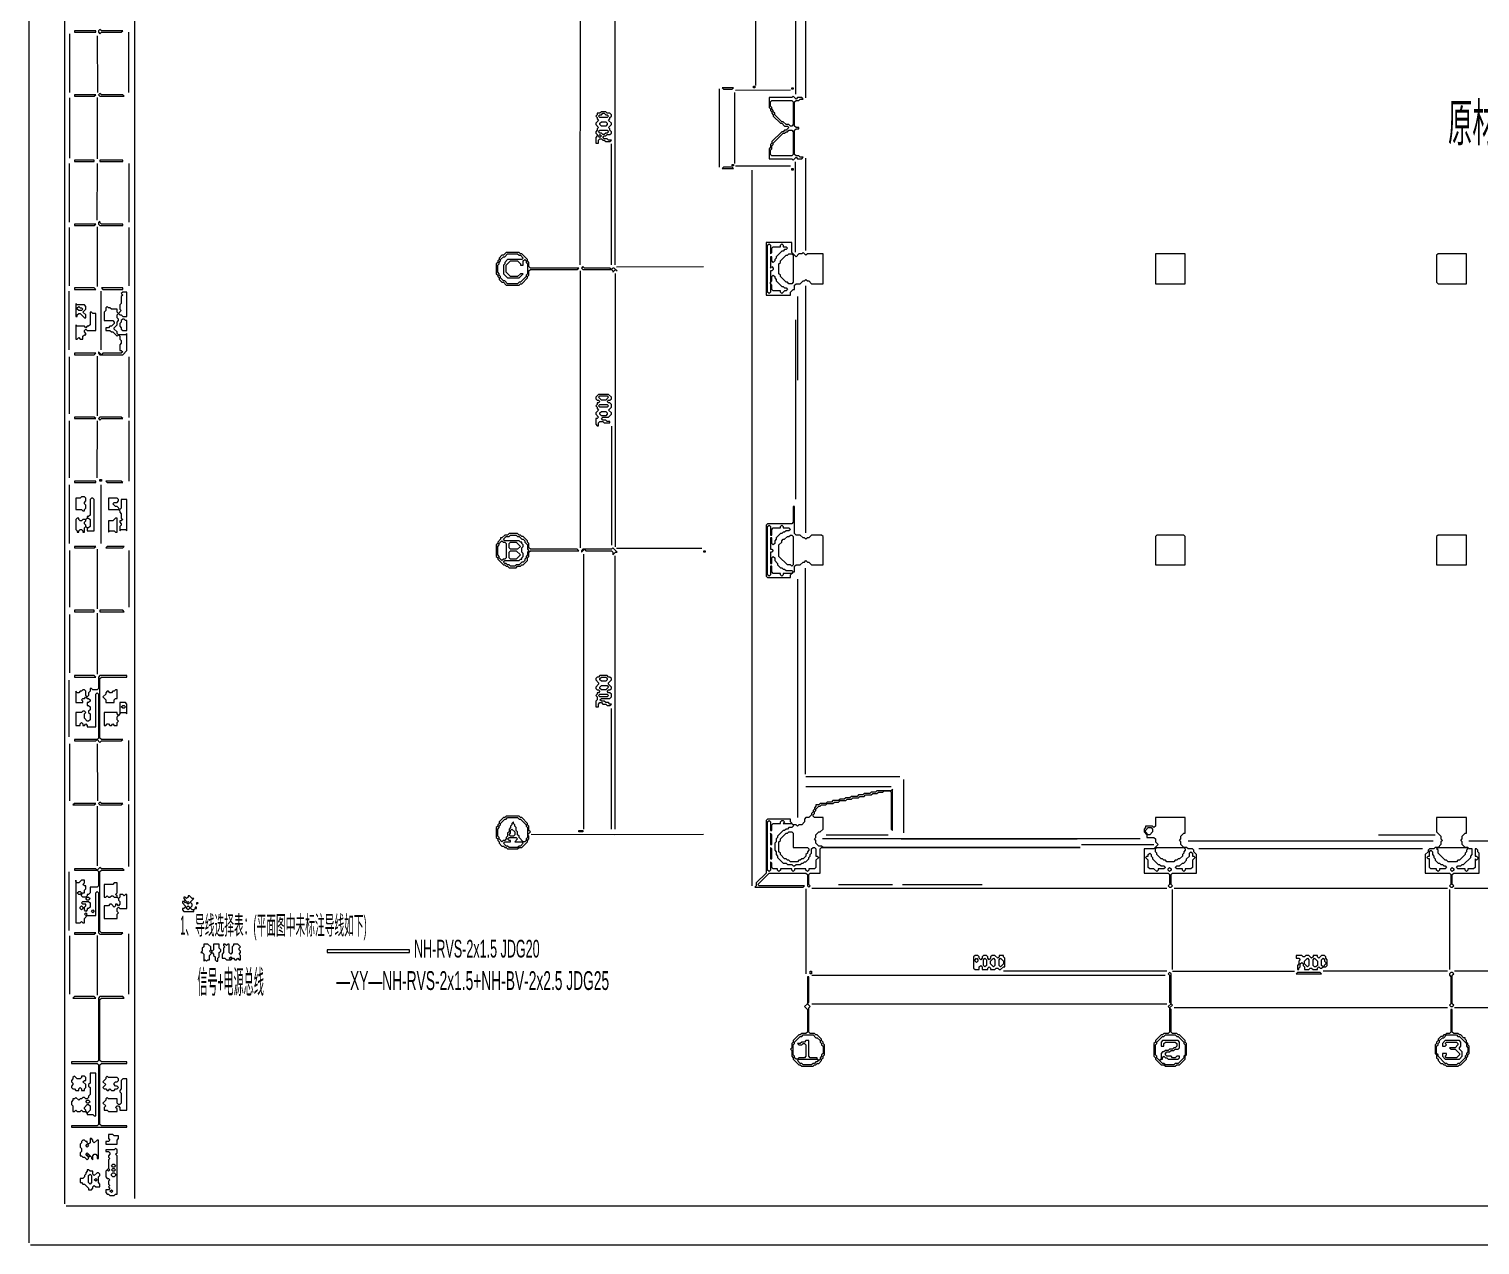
# Model space of a CAD drawing. Extents: x 67 to 3049, y 50 to 1736.
# Drawn here: x 67 to 1088, y 50 to 906 of the extents above; entities that cross this region are included whole.
import ezdxf

# ---------------------------------------------------------------- set-up
doc = ezdxf.new("R2010")
doc.units = 0
for name, color, linetype, lineweight in [('OCR_TEXT', 6, 'Continuous', 0), ('TEXT_FALLBACK_OUTLINE', 2, 'Continuous', 0), ('TRACE_CURVE', 6, 'Continuous', 0), ('TRACE_STRAIGHT', 5, 'Continuous', 0), ('TRACE_TEXT_SYMBOL', 6, 'Continuous', 0)]:
    doc.layers.add(name, color=color, linetype=linetype, lineweight=lineweight)
doc.styles.add('wqy-unicode', font='wqy-unicode.lff')

msp = doc.modelspace()

# ---------------------------------------------------------------- linework, layer by layer
at = {"layer": 'TEXT_FALLBACK_OUTLINE', "color": 2}
for points in [[(470, 848), (469, 847), (467, 847), (467, 846), (466, 845), (467, 844), (467, 843), (468, 842), (466, 840), (466, 839), (468, 837), (467, 836), (467, 835), (466, 834), (466, 833), (467, 832), (467, 831), (466, 830), (466, 826), (468, 826), (468, 828), (469, 829), (470, 829), (471, 828), (472, 828), (473, 827), (476, 827), (477, 828), (475, 828), (474, 829), (472, 829), (471, 830), (472, 831), (473, 831), (474, 832), (476, 832), (477, 833), (477, 834), (476, 835), (476, 836), (475, 837), (477, 839), (477, 840), (475, 842), (476, 843), (476, 844), (477, 845), (477, 846), (476, 847), (474, 847), (473, 848)], [(470, 846), (471, 847), (472, 847), (473, 846), (474, 846), (475, 845), (474, 844), (469, 844), (468, 845), (469, 846)], [(469, 840), (470, 841), (473, 841), (474, 840), (474, 839), (473, 838), (470, 838), (469, 839)], [(468, 834), (469, 835), (474, 835), (475, 834), (474, 833), (473, 833), (472, 832), (471, 832), (470, 833), (469, 833)], [(468, 831), (469, 832), (470, 831), (469, 830)], [(468, 649), (466, 647), (466, 646), (467, 645), (468, 645), (469, 644), (468, 643), (467, 643), (467, 642), (466, 641), (467, 640), (467, 639), (468, 638), (466, 636), (466, 635), (468, 633), (467, 632), (466, 632), (466, 628), (467, 627), (468, 627), (468, 629), (469, 630), (471, 630), (472, 629), (476, 629), (476, 630), (474, 630), (473, 631), (471, 631), (470, 632), (471, 633), (475, 633), (477, 635), (477, 636), (475, 638), (477, 640), (477, 642), (476, 643), (475, 643), (474, 644), (475, 645), (476, 645), (477, 646), (477, 647), (475, 649)], [(468, 647), (469, 648), (474, 648), (475, 647), (473, 645), (470, 645)], [(468, 641), (469, 642), (474, 642), (475, 641), (474, 640), (469, 640)], [(469, 636), (470, 637), (473, 637), (474, 636), (474, 635), (473, 634), (470, 634), (469, 635)], [(469, 451), (468, 450), (467, 450), (466, 449), (466, 448), (468, 446), (468, 445), (466, 443), (466, 442), (467, 441), (468, 441), (469, 440), (468, 439), (467, 439), (467, 438), (466, 437), (467, 436), (467, 434), (466, 433), (466, 429), (468, 429), (468, 431), (469, 432), (470, 432), (471, 431), (473, 431), (474, 430), (476, 430), (477, 431), (476, 431), (475, 432), (473, 432), (472, 433), (470, 433), (469, 434), (470, 435), (476, 435), (477, 436), (477, 438), (476, 439), (475, 439), (474, 440), (475, 441), (476, 441), (477, 442), (477, 443), (475, 445), (475, 446), (477, 448), (477, 449), (476, 450), (475, 450), (474, 451)], [(469, 449), (470, 450), (473, 450), (474, 449), (474, 448), (473, 447), (470, 447), (469, 448)], [(469, 443), (470, 444), (474, 444), (475, 443), (473, 441), (470, 441), (469, 442)], [(468, 437), (469, 438), (474, 438), (475, 437), (474, 436), (469, 436)], [(179, 296), (179, 295), (178, 294), (177, 295), (176, 295), (176, 294), (177, 293), (176, 292), (175, 292), (175, 291), (177, 289), (177, 288), (176, 287), (175, 287), (175, 286), (176, 285), (183, 285), (183, 286), (184, 287), (185, 287), (185, 288), (184, 288), (184, 287), (183, 286), (182, 286), (181, 287), (181, 288), (182, 289), (182, 290), (181, 291), (181, 292), (183, 294), (182, 294), (180, 296)], [(176, 292), (177, 293), (178, 292), (177, 291)], [(178, 291), (179, 292), (180, 291), (179, 290)], [(178, 288), (179, 289), (180, 288), (180, 287), (179, 286), (178, 287)], [(185, 291), (185, 290), (186, 291)], [(190, 262), (190, 260), (189, 259), (189, 257), (188, 256), (189, 256), (190, 255), (190, 250), (191, 251), (192, 250), (193, 251), (194, 251), (194, 254), (196, 256), (197, 255), (197, 254), (198, 253), (198, 251), (199, 250), (200, 250), (200, 252), (201, 253), (201, 256), (202, 257), (202, 258), (201, 259), (201, 262), (197, 262), (197, 258), (196, 257), (195, 258), (195, 260), (193, 262)], [(194, 257), (195, 258), (196, 257), (195, 256)], [(204, 262), (204, 261), (205, 260), (204, 259), (204, 256), (203, 255), (203, 252), (205, 252), (206, 251), (209, 251), (210, 252), (211, 252), (212, 251), (213, 251), (214, 252), (215, 251), (216, 251), (216, 254), (215, 255), (216, 256), (216, 257), (215, 258), (215, 259), (216, 260), (214, 262), (211, 262), (211, 261), (210, 260), (210, 256), (209, 255), (208, 256), (208, 262), (207, 262), (206, 261), (205, 262)], [(208, 252), (209, 253), (210, 252), (209, 251)], [(733, 254), (732, 253), (732, 245), (733, 244), (736, 244), (736, 246), (737, 247), (738, 246), (738, 244), (742, 244), (742, 245), (743, 246), (744, 245), (744, 244), (747, 244), (748, 245), (749, 245), (750, 244), (751, 244), (753, 246), (754, 246), (754, 252), (753, 253), (753, 254), (750, 254), (750, 253), (749, 252), (747, 254), (745, 254), (744, 253), (744, 252), (743, 251), (742, 252), (742, 253), (741, 254), (739, 254), (738, 253), (738, 252), (737, 251), (736, 252), (736, 253), (735, 254)], [(733, 251), (734, 252), (735, 251), (735, 250), (734, 249), (733, 250)], [(739, 251), (740, 252), (741, 251), (741, 247), (740, 246), (739, 247)], [(746, 252), (747, 251), (747, 247), (746, 246), (744, 248), (744, 250)], [(750, 251), (751, 252), (753, 250), (753, 248), (751, 246), (750, 247)], [(959, 254), (959, 252), (961, 252), (962, 251), (961, 250), (961, 248), (960, 247), (960, 244), (961, 244), (961, 245), (962, 246), (962, 248), (963, 249), (964, 248), (964, 247), (965, 246), (965, 244), (968, 244), (969, 245), (970, 245), (971, 244), (974, 244), (974, 245), (975, 246), (976, 245), (977, 245), (978, 246), (980, 246), (981, 247), (981, 251), (980, 252), (980, 253), (979, 254), (977, 254), (975, 252), (974, 253), (974, 254), (971, 254), (971, 253), (970, 252), (968, 254), (966, 254), (965, 253), (964, 253), (963, 254)], [(967, 252), (968, 251), (968, 247), (967, 246), (965, 248), (965, 250)], [(971, 251), (972, 252), (974, 250), (974, 247), (973, 246), (972, 246), (971, 247)], [(977, 251), (978, 252), (979, 251), (979, 250), (980, 249), (980, 248), (978, 246), (977, 247)], [(960, 242), (959, 241), (977, 241), (976, 242)], [(110, 125), (110, 122), (109, 121), (108, 122), (108, 123), (107, 123), (106, 124), (105, 124), (104, 123), (104, 122), (103, 121), (103, 119), (104, 118), (104, 116), (103, 115), (103, 113), (104, 113), (105, 112), (106, 112), (108, 110), (109, 111), (109, 112), (110, 113), (111, 112), (111, 111), (112, 110), (112, 113), (113, 114), (114, 114), (115, 113), (115, 111), (116, 111), (116, 124), (115, 124), (113, 122), (112, 123), (112, 124), (111, 125)], [(107, 120), (108, 121), (109, 120), (108, 119)], [(107, 114), (108, 115), (109, 114), (108, 113)], [(108, 113), (109, 114), (110, 113), (109, 112)], [(108, 103), (108, 102), (107, 101), (107, 100), (106, 99), (106, 98), (105, 97), (103, 97), (103, 94), (104, 94), (105, 93), (106, 93), (109, 90), (109, 89), (111, 89), (112, 90), (112, 91), (113, 92), (114, 91), (117, 91), (117, 93), (116, 94), (116, 98), (117, 99), (117, 100), (116, 101), (115, 101), (113, 99), (112, 100), (112, 102), (110, 102), (109, 103)], [(109, 99), (110, 100), (111, 99), (111, 94), (110, 93), (109, 94)], [(113, 96), (114, 97), (115, 96), (114, 95)]]:
    msp.add_lwpolyline(points, close=True, dxfattribs=at)
at = {"layer": 'TRACE_CURVE', "color": 6}
msp.add_lwpolyline([(117, 225), (116, 224), (116, 180), (115, 179), (97, 179), (97, 178), (115, 178), (116, 177), (116, 135), (115, 134), (97, 134), (97, 133), (136, 133), (136, 134), (118, 134), (117, 135), (117, 177), (118, 178), (136, 178), (136, 179), (118, 179), (117, 180), (117, 223), (118, 224), (134, 224), (133, 225)], close=True, dxfattribs=at)
at = {"layer": 'TRACE_STRAIGHT', "color": 5}
for p, q in [((67.039, 51.625), (67.04, 1734.125)), ((141.468, 82.875), (141.486, 1704.125)), ((578.602, 866.625), (578.609, 1141.625)), ((92.255, 79.125), (92.256, 950.375)), ((455.122, 740.375), (455.188, 932.875)), ((479.702, 740.375), (479.703, 932.875)), ((606.56, 924.128), (606.742, 860.375)), ((613.601, 922.875), (613.619, 857.875)), ((95.473, 902.875), (95.482, 861.625)), ((115.128, 901.626), (115.176, 861.624)), ((137.276, 861.625), (137.301, 904.125)), ((552.875, 864.125), (552.875, 809.125)), ((563.607, 861.625), (563.607, 811.625)), ((564.375, 863.367), (603.125, 863.371)), ((95.476, 857.875), (95.476, 815.375)), ((115, 858), (115, 815)), ((477.028, 740.375), (477.051, 825.375)), ((95.473, 770.375), (95.482, 811.625)), ((115.128, 771.624), (115.176, 811.626)), ((137.276, 811.624), (137.301, 770.375)), ((564.375, 809.883), (603.125, 809.879)), ((576, 807), (576, 303)), ((606.554, 749.122), (606.745, 812.875)), ((613.596, 815.375), (613.612, 750.375)), ((95.473, 725.375), (95.482, 766.625)), ((115, 767), (115, 725)), ((137.276, 766.624), (137.301, 725.375)), ((455, 736), (455, 541)), ((480.624, 738.92), (541.877, 738.989)), ((479.699, 734.125), (479.701, 541.625)), ((613.597, 725.375), (613.598, 551.625)), ((95.301, 680.374), (95.369, 721.625)), ((117.495, 721.626), (117.586, 680.374)), ((608, 718), (608, 659)), ((606.855, 575.375), (606.871, 701.625)), ((95.476, 635.375), (95.479, 675.375)), ((115, 676), (115, 634)), ((137.25, 675.376), (137.325, 632.874)), ((95.476, 590.375), (95.479, 630.375)), ((115.126, 590.374), (115.178, 630.376)), ((137.25, 630.376), (137.325, 587.874)), ((477.038, 626.625), (477.04, 542.875)), ((95.293, 585.376), (95.331, 544.125)), ((117.508, 585.375), (117.532, 544.125)), ((95.477, 539.125), (95.477, 499.125)), ((115, 540), (115, 498)), ((137.275, 539.125), (137.275, 499.125)), ((457.652, 342.875), (457.663, 536.625)), ((479.697, 342.875), (479.709, 535.375)), ((480.625, 540.831), (540.625, 540.866)), ((613.601, 381.625), (613.602, 526.625)), ((608, 519), (608, 351)), ((95.477, 494.125), (95.479, 452.875)), ((115, 495), (115, 452)), ((95.284, 407.874), (95.336, 447.875)), ((477.024, 342.875), (477.054, 427.875)), ((95.476, 402.875), (95.479, 362.875)), ((115.126, 402.876), (115.178, 362.874)), ((137.25, 362.874), (137.325, 405.376)), ((614, 380), (680, 380)), ((614, 373), (674, 373)), ((682.645, 377.875), (682.658, 340.375)), ((115, 359), (115, 317)), ((137.269, 316.626), (137.313, 360.376)), ((420.625, 339.318), (479.381, 339.182)), ((479.378, 339.19), (541.872, 339.331)), ((628.125, 338.813), (671.875, 338.794)), ((1017, 339), (1057, 339)), ((625.629, 336.428), (849.38, 336.263)), ((681, 336), (805, 336)), ((808, 332), (859, 332)), ((883.125, 334.706), (1055.625, 334.706)), ((890.625, 329.317), (1048.125, 329.317)), ((1080.623, 334.735), (1248.124, 334.664)), ((95.24, 271.625), (95.245, 312.875)), ((614, 301), (614, 241)), ((618.125, 301.295), (868.125, 301.295)), ((637, 304), (675, 304)), ((682, 304), (738, 304)), ((871.689, 300.376), (871.731, 244.125)), ((873.125, 301.296), (1065.625, 301.296)), ((1067.043, 300.375), (1067.055, 244.125)), ((1070.625, 301.298), (1264.375, 301.29)), ((95.473, 267.875), (95.482, 226.625)), ((115, 268), (115, 226)), ((137.276, 226.625), (137.301, 269.125)), ((618.125, 240.118), (866.875, 240.11)), ((753.125, 243.132), (868.125, 243.141)), ((872, 243), (958, 243)), ((978.125, 243.119), (1065.625, 243.145)), ((1070.625, 243.126), (1264.375, 243.123)), ((618.125, 219.914), (868.125, 219.904)), ((873.125, 217.393), (1065.625, 217.393)), ((1070.625, 217.401), (1264.375, 217.39)), ((93.125, 77.713), (3020.625, 77.668)), ((68.125, 50.108), (3046.875, 50.108))]:
    msp.add_line(p, q, dxfattribs=at)
at = {"layer": 'TRACE_TEXT_SYMBOL', "color": 6}
for points in [[(99, 905), (99, 904), (114, 904), (114, 905)], [(117, 906), (116, 905), (116, 904), (117, 903), (118, 904), (132, 904), (133, 905), (118, 905)], [(99, 860), (99, 859), (113, 859), (114, 860)], [(117, 861), (116, 860), (117, 859), (134, 859), (133, 860), (118, 860)], [(555, 865), (556, 864), (562, 864), (563, 865)], [(577, 866), (578, 866), (578, 865), (577, 865)], [(605, 859), (604, 858), (588, 858), (588, 851), (589, 850), (589, 849), (590, 848), (590, 847), (591, 846), (591, 845), (596, 840), (597, 840), (599, 838), (601, 838), (602, 837), (600, 835), (599, 835), (598, 834), (597, 834), (590, 827), (590, 826), (589, 825), (589, 823), (588, 822), (588, 815), (604, 815), (605, 814), (607, 816), (608, 815), (611, 815), (612, 816), (610, 816), (609, 817), (607, 817), (606, 818), (606, 835), (607, 836), (609, 836), (609, 837), (607, 837), (606, 838), (606, 855), (607, 856), (609, 856), (610, 857), (612, 857), (611, 858), (608, 858), (607, 857)], [(604, 865), (605, 865), (605, 864), (604, 864)], [(589, 855), (590, 856), (604, 856), (605, 855), (605, 839), (604, 838), (603, 838), (602, 839), (600, 839), (598, 841), (597, 841), (592, 846), (592, 847), (591, 848), (591, 849), (590, 850), (590, 851), (589, 852)], [(601, 834), (602, 835), (604, 835), (605, 834), (605, 818), (604, 817), (590, 817), (589, 818), (589, 821), (590, 822), (590, 824), (591, 825), (591, 826), (598, 833), (599, 833), (600, 834)], [(99, 814), (99, 813), (113, 813), (113, 814)], [(117, 814), (117, 813), (133, 813), (133, 814)], [(556, 809), (555, 808), (563, 808), (562, 809)], [(562, 811), (563, 811), (563, 810), (562, 810)], [(604, 808), (605, 808), (605, 807), (604, 807)], [(99, 769), (99, 768), (113, 768), (114, 769)], [(117, 771), (116, 770), (116, 769), (117, 768), (133, 768), (133, 769), (118, 769), (117, 770)], [(586, 756), (586, 719), (603, 719), (603, 721), (605, 723), (606, 723), (606, 726), (607, 727), (610, 727), (612, 729), (613, 729), (614, 730), (615, 729), (616, 729), (618, 727), (626, 727), (626, 748), (615, 748), (614, 747), (612, 749), (611, 748), (609, 748), (607, 746), (604, 749), (604, 756)], [(403, 749), (401, 747), (400, 747), (398, 745), (398, 744), (397, 743), (397, 742), (396, 741), (396, 734), (397, 733), (397, 732), (398, 731), (398, 730), (400, 728), (401, 728), (403, 726), (412, 726), (413, 727), (414, 727), (418, 731), (418, 732), (419, 733), (419, 736), (420, 737), (453, 737), (454, 738), (420, 738), (419, 739), (419, 742), (418, 743), (418, 744), (414, 748), (413, 748), (412, 749)], [(404, 748), (411, 748), (412, 747), (413, 747), (415, 745), (414, 744), (404, 744), (402, 742), (402, 741), (401, 740), (401, 734), (404, 731), (412, 731), (415, 734), (413, 734), (411, 732), (406, 732), (403, 735), (403, 740), (406, 743), (411, 743), (413, 741), (413, 740), (415, 740), (415, 743), (416, 744), (417, 743), (417, 742), (418, 741), (418, 734), (417, 733), (417, 732), (413, 728), (412, 728), (411, 727), (404, 727), (402, 729), (401, 729), (399, 731), (399, 732), (398, 733), (398, 734), (397, 735), (397, 740), (398, 741), (398, 742), (399, 743), (399, 744), (401, 746), (402, 746)], [(587, 754), (588, 755), (589, 754), (589, 748), (590, 749), (590, 752), (591, 753), (596, 753), (596, 754), (597, 755), (598, 754), (598, 753), (600, 753), (601, 752), (600, 751), (599, 751), (598, 750), (597, 750), (593, 746), (593, 745), (592, 744), (592, 743), (591, 742), (590, 743), (590, 746), (589, 746), (589, 738), (590, 739), (591, 738), (591, 737), (590, 736), (589, 736), (589, 721), (588, 720), (587, 721)], [(601, 747), (602, 748), (604, 748), (605, 747), (605, 728), (604, 727), (602, 727), (601, 728), (600, 728), (596, 732), (596, 733), (595, 734), (595, 741), (596, 742), (596, 743), (600, 747)], [(860, 748), (860, 727), (881, 727), (881, 748)], [(1059, 748), (1058, 747), (1058, 728), (1059, 727), (1079, 727), (1079, 748)], [(457, 739), (456, 738), (457, 737), (477, 737), (478, 736), (478, 735), (480, 737), (481, 736), (479, 738), (478, 738), (477, 737), (476, 738), (458, 738)], [(590, 732), (591, 733), (592, 732), (592, 731), (593, 730), (593, 729), (597, 725), (598, 725), (599, 724), (600, 724), (601, 723), (600, 722), (599, 722), (597, 720), (596, 721), (596, 722), (591, 722), (590, 723), (590, 726), (589, 727), (589, 728), (590, 729)], [(99, 724), (99, 723), (114, 723), (113, 724)], [(118, 724), (119, 723), (133, 723), (133, 724)], [(100, 713), (100, 704), (101, 704), (101, 705), (102, 706), (103, 706), (106, 703), (107, 703), (107, 705), (105, 707), (107, 709), (107, 711), (106, 712), (101, 712)], [(110, 707), (110, 698), (109, 697), (108, 697), (107, 696), (106, 697), (101, 697), (100, 698), (100, 688), (101, 688), (102, 689), (103, 688), (105, 688), (105, 690), (106, 691), (107, 691), (107, 692), (106, 693), (106, 694), (107, 695), (108, 694), (114, 694), (114, 706), (112, 706), (111, 707)], [(101, 710), (102, 711), (103, 710), (104, 710), (105, 709), (104, 708), (102, 708), (101, 709)], [(133, 702), (132, 701), (132, 700), (131, 699), (131, 697), (132, 696), (132, 695), (133, 694), (136, 694), (136, 701), (135, 701), (134, 702)], [(99, 678), (99, 677), (113, 677), (114, 678)], [(99, 633), (99, 632), (114, 632), (113, 633)], [(117, 633), (116, 632), (117, 631), (118, 632), (133, 632), (132, 633)], [(99, 588), (99, 587), (114, 587), (114, 588)], [(117, 589), (118, 589), (118, 588), (117, 588)], [(121, 588), (122, 587), (133, 587), (132, 588)], [(104, 577), (103, 576), (100, 576), (100, 568), (104, 568), (105, 567), (106, 567), (106, 568), (107, 569), (107, 571), (106, 572), (106, 573), (107, 574), (107, 576), (106, 577)], [(111, 576), (110, 575), (110, 564), (109, 563), (108, 563), (108, 562), (107, 561), (105, 561), (104, 560), (103, 560), (102, 561), (102, 562), (101, 562), (100, 561), (100, 554), (101, 553), (101, 552), (102, 552), (102, 553), (103, 554), (104, 554), (105, 553), (105, 552), (106, 552), (106, 555), (107, 556), (108, 555), (108, 553), (113, 553), (113, 575), (112, 576)], [(123, 576), (123, 568), (130, 568), (131, 567), (131, 566), (132, 565), (132, 562), (133, 561), (132, 560), (131, 560), (131, 559), (132, 558), (132, 557), (131, 556), (131, 553), (132, 554), (135, 554), (136, 553), (136, 575), (132, 575), (132, 569), (131, 568), (129, 570), (128, 570), (126, 572), (127, 573), (129, 573), (130, 574), (130, 575), (129, 576)], [(107, 561), (108, 562), (109, 562), (110, 561), (110, 556), (109, 555), (108, 555), (107, 556), (107, 557), (106, 558), (106, 559), (107, 560)], [(128, 562), (126, 560), (123, 560), (123, 552), (124, 553), (127, 553), (128, 552), (129, 552), (129, 562)], [(605, 570), (605, 559), (604, 558), (587, 558), (586, 557), (586, 521), (587, 520), (603, 520), (603, 522), (605, 524), (606, 524), (606, 528), (607, 529), (610, 529), (612, 531), (613, 531), (614, 532), (615, 531), (616, 531), (618, 529), (626, 529), (626, 549), (625, 550), (618, 550), (616, 548), (615, 548), (614, 547), (613, 548), (612, 548), (610, 550), (607, 550), (606, 551), (606, 570)], [(587, 556), (588, 557), (589, 556), (589, 550), (590, 550), (590, 554), (591, 555), (596, 555), (596, 556), (597, 557), (598, 556), (598, 555), (602, 555), (603, 554), (602, 553), (600, 553), (599, 552), (598, 552), (597, 551), (596, 551), (593, 548), (593, 547), (592, 546), (592, 544), (591, 543), (590, 544), (590, 548), (589, 548), (589, 540), (590, 540), (591, 539), (590, 538), (589, 538), (589, 530), (590, 530), (590, 534), (591, 535), (592, 534), (592, 532), (594, 530), (594, 529), (596, 527), (597, 527), (598, 526), (599, 526), (600, 525), (604, 525), (605, 524), (604, 523), (598, 523), (598, 522), (597, 521), (596, 522), (596, 523), (591, 523), (590, 524), (590, 528), (589, 528), (589, 522), (588, 521), (587, 522)], [(99, 542), (99, 541), (113, 541), (114, 542)], [(122, 542), (121, 541), (133, 541), (134, 542)], [(405, 551), (404, 550), (402, 550), (400, 548), (399, 548), (399, 547), (397, 545), (397, 544), (396, 543), (396, 535), (397, 534), (397, 533), (401, 529), (402, 529), (403, 528), (404, 528), (405, 527), (410, 527), (411, 528), (413, 528), (414, 529), (415, 529), (418, 532), (418, 534), (419, 535), (419, 538), (420, 539), (454, 539), (453, 540), (420, 540), (419, 541), (419, 544), (418, 545), (418, 546), (415, 549), (414, 549), (413, 550), (412, 550), (411, 551)], [(400, 546), (401, 545), (402, 545), (403, 544), (403, 534), (402, 533), (401, 533), (400, 532), (398, 534), (398, 535), (397, 536), (397, 542), (398, 543), (398, 544)], [(405, 549), (406, 550), (410, 550), (411, 549), (412, 549), (414, 547), (415, 547), (416, 546), (416, 545), (418, 543), (418, 540), (419, 539), (418, 538), (418, 536), (417, 535), (417, 534), (416, 533), (416, 532), (415, 531), (414, 531), (412, 529), (410, 529), (409, 528), (406, 528), (405, 529), (404, 529), (403, 530), (402, 530), (401, 531), (402, 532), (412, 532), (413, 533), (414, 533), (414, 534), (415, 535), (415, 537), (414, 538), (414, 541), (415, 542), (415, 543), (414, 544), (414, 545), (413, 545), (412, 546), (402, 546), (401, 547), (403, 549)], [(405, 544), (406, 545), (410, 545), (413, 542), (411, 540), (406, 540), (405, 541)], [(602, 549), (603, 550), (604, 550), (605, 549), (605, 529), (604, 528), (603, 529), (601, 529), (595, 535), (595, 543), (597, 545), (597, 546), (598, 547), (599, 547), (601, 549)], [(861, 550), (860, 549), (860, 529), (881, 529), (881, 549), (880, 550)], [(1059, 550), (1058, 549), (1058, 529), (1079, 529), (1079, 550)], [(405, 538), (406, 539), (410, 539), (413, 536), (410, 533), (406, 533), (405, 534)], [(478, 541), (477, 540), (457, 540), (456, 539), (456, 538), (458, 540), (459, 539), (477, 539), (478, 538), (478, 536), (480, 538), (481, 538)], [(542, 539), (543, 539), (543, 538), (542, 538)], [(99, 497), (99, 496), (113, 496), (113, 497)], [(117, 497), (117, 496), (134, 496), (133, 497)], [(99, 451), (99, 450), (114, 450), (113, 451)], [(128, 441), (127, 440), (126, 440), (125, 439), (124, 439), (123, 440), (122, 440), (121, 439), (121, 438), (119, 436), (121, 434), (121, 432), (127, 432), (127, 434), (128, 435), (129, 435), (129, 441)], [(131, 432), (131, 424), (130, 423), (129, 424), (129, 425), (120, 425), (120, 416), (121, 416), (122, 417), (123, 417), (124, 416), (125, 416), (126, 417), (127, 416), (129, 416), (129, 418), (130, 419), (129, 420), (129, 422), (132, 425), (135, 425), (136, 424), (136, 431), (135, 432)], [(132, 429), (133, 430), (134, 430), (135, 429), (134, 428), (133, 428)], [(99, 361), (98, 360), (113, 360), (114, 361)], [(117, 362), (116, 361), (117, 360), (132, 360), (133, 361), (118, 361)], [(403, 352), (402, 351), (401, 351), (398, 348), (398, 347), (397, 346), (397, 345), (396, 344), (396, 337), (397, 336), (397, 335), (398, 334), (398, 333), (400, 331), (401, 331), (402, 330), (403, 330), (404, 329), (411, 329), (412, 330), (414, 330), (418, 334), (418, 335), (419, 336), (419, 338), (418, 339), (420, 341), (419, 342), (419, 345), (418, 346), (418, 347), (414, 351), (413, 351), (412, 352)], [(403, 350), (404, 351), (411, 351), (412, 350), (413, 350), (417, 346), (417, 345), (418, 344), (418, 337), (417, 336), (417, 335), (416, 334), (415, 334), (412, 337), (412, 338), (411, 339), (411, 341), (410, 342), (410, 344), (409, 345), (409, 346), (408, 347), (408, 348), (407, 347), (407, 346), (406, 345), (406, 344), (405, 343), (405, 341), (404, 340), (404, 338), (403, 337), (403, 336), (402, 335), (401, 335), (400, 334), (398, 336), (398, 337), (397, 338), (397, 343), (398, 344), (398, 345), (399, 346), (399, 347), (402, 350)], [(860, 351), (860, 345), (859, 344), (858, 345), (853, 345), (853, 344), (852, 343), (852, 341), (854, 339), (854, 337), (859, 337), (860, 336), (860, 334), (862, 332), (859, 329), (852, 329), (852, 312), (869, 312), (870, 311), (870, 304), (869, 303), (870, 302), (871, 302), (872, 303), (871, 304), (871, 311), (872, 312), (889, 312), (889, 325), (887, 327), (887, 328), (886, 329), (883, 329), (882, 330), (880, 330), (878, 332), (878, 334), (877, 335), (878, 336), (878, 338), (880, 340), (881, 340), (881, 351)], [(406, 342), (407, 343), (409, 341), (409, 339), (408, 338), (406, 338), (405, 339), (406, 340)], [(454, 342), (457, 342), (457, 341), (454, 341)], [(589, 340), (589, 332), (590, 332), (590, 339)], [(601, 340), (602, 341), (604, 341), (605, 340), (605, 330), (615, 330), (616, 329), (616, 328), (615, 327), (615, 326), (614, 325), (614, 324), (612, 322), (611, 322), (610, 321), (609, 321), (608, 320), (603, 320), (602, 321), (601, 321), (600, 322), (599, 322), (596, 325), (596, 326), (595, 327), (595, 334), (596, 335), (596, 336), (600, 340)], [(855, 344), (857, 344), (858, 343), (858, 341), (856, 339), (855, 339), (853, 341), (853, 342)], [(404, 336), (405, 337), (410, 337), (411, 336), (409, 334), (414, 334), (415, 333), (413, 331), (412, 331), (411, 330), (405, 330), (404, 331), (403, 331), (401, 333), (402, 334), (406, 334), (406, 335), (405, 335)], [(589, 330), (589, 322), (590, 322), (590, 329)], [(860, 329), (861, 330), (880, 330), (881, 329), (881, 328), (880, 327), (880, 326), (879, 325), (879, 324), (877, 322), (876, 322), (875, 321), (874, 321), (873, 320), (868, 320), (867, 321), (866, 321), (865, 322), (864, 322), (861, 325), (861, 326), (860, 327)], [(884, 326), (885, 327), (886, 326), (886, 324), (887, 324), (888, 323), (886, 321), (886, 316), (885, 315), (881, 315), (881, 314), (880, 313), (879, 314), (879, 315), (875, 315), (874, 316), (875, 317), (877, 317), (879, 319), (880, 319), (882, 321), (882, 322), (884, 324)], [(1053, 327), (1054, 328), (1055, 327), (1055, 325), (1056, 324), (1056, 323), (1057, 322), (1057, 321), (1059, 319), (1060, 319), (1061, 318), (1062, 318), (1063, 317), (1064, 317), (1065, 316), (1064, 315), (1060, 315), (1060, 314), (1059, 313), (1058, 314), (1058, 315), (1054, 315), (1053, 316), (1053, 322), (1052, 322), (1051, 323), (1052, 324), (1053, 324)], [(1058, 329), (1059, 330), (1079, 330), (1080, 329), (1079, 328), (1079, 327), (1078, 326), (1078, 325), (1074, 321), (1073, 321), (1072, 320), (1066, 320), (1065, 321), (1064, 321), (1059, 326), (1059, 328)], [(855, 325), (856, 326), (857, 325), (857, 324), (858, 323), (858, 322), (862, 318), (863, 318), (864, 317), (866, 317), (867, 316), (866, 315), (862, 315), (862, 314), (861, 313), (859, 315), (856, 315), (855, 316), (855, 321), (853, 323), (854, 324), (855, 324)], [(117, 316), (115, 314), (114, 315), (99, 315), (99, 314), (115, 314), (116, 313), (116, 303), (115, 302), (110, 302), (110, 298), (109, 297), (108, 297), (108, 296), (107, 295), (105, 295), (104, 296), (104, 297), (105, 298), (106, 298), (106, 300), (107, 301), (107, 303), (106, 303), (105, 304), (106, 305), (106, 307), (104, 307), (102, 305), (101, 305), (100, 306), (100, 307), (100, 277), (103, 277), (104, 278), (105, 277), (106, 277), (106, 280), (108, 282), (114, 282), (114, 298), (115, 299), (116, 298), (116, 270), (117, 269), (132, 269), (133, 270), (118, 270), (117, 271), (117, 313), (118, 314), (134, 314), (133, 315), (118, 315)], [(869, 315), (870, 316), (871, 315), (871, 314), (870, 313), (869, 314)], [(1068, 315), (1069, 316), (1070, 315), (1070, 314), (1069, 313), (1068, 314)], [(101, 298), (102, 299), (103, 299), (104, 298), (103, 297), (102, 297)], [(127, 305), (126, 304), (120, 304), (120, 295), (121, 295), (122, 296), (123, 295), (124, 295), (125, 296), (126, 296), (127, 295), (129, 295), (130, 294), (130, 293), (131, 292), (131, 290), (130, 289), (129, 290), (128, 290), (128, 289), (127, 288), (125, 290), (124, 290), (123, 289), (120, 289), (120, 280), (129, 280), (129, 283), (130, 284), (129, 285), (129, 287), (130, 288), (131, 287), (136, 287), (136, 297), (135, 297), (134, 296), (133, 297), (131, 297), (131, 295), (130, 294), (129, 295), (129, 296), (128, 297), (129, 298), (129, 305)], [(103, 288), (104, 289), (105, 288), (105, 287), (104, 286), (103, 287)], [(104, 291), (105, 292), (109, 292), (110, 291), (110, 288), (109, 287), (108, 287), (108, 286), (107, 285), (106, 286), (106, 288), (107, 289), (107, 290), (105, 290)], [(107, 294), (108, 295), (109, 295), (110, 294), (109, 293), (108, 293)], [(106, 283), (107, 284), (108, 283), (107, 282)], [(111, 285), (112, 286), (113, 285), (112, 284)], [(99, 270), (99, 269), (113, 269), (114, 270)], [(277, 258), (277, 256), (335, 256), (335, 258)], [(615, 239), (615, 220), (613, 218), (615, 216), (615, 200), (614, 199), (611, 199), (610, 198), (609, 198), (605, 194), (605, 193), (604, 192), (604, 189), (603, 188), (604, 187), (604, 183), (605, 182), (605, 181), (609, 177), (610, 177), (611, 176), (619, 176), (620, 177), (621, 177), (622, 178), (623, 178), (625, 180), (625, 181), (626, 182), (626, 183), (627, 184), (627, 191), (626, 192), (626, 193), (625, 194), (625, 195), (622, 198), (621, 198), (620, 199), (617, 199), (616, 200), (616, 217), (617, 218), (615, 220), (616, 221), (616, 239)], [(617, 243), (618, 243), (618, 241), (617, 241)], [(870, 242), (869, 241), (870, 240), (870, 221), (871, 220), (869, 218), (870, 217), (870, 200), (869, 199), (866, 199), (865, 198), (864, 198), (860, 194), (860, 193), (859, 192), (859, 183), (860, 182), (860, 181), (864, 177), (866, 177), (867, 176), (874, 176), (875, 177), (877, 177), (881, 181), (881, 183), (882, 184), (882, 192), (881, 193), (881, 194), (877, 198), (876, 198), (875, 199), (872, 199), (871, 200), (871, 216), (870, 217), (872, 219), (871, 220), (871, 241)], [(1068, 242), (1067, 241), (1067, 240), (1068, 239), (1068, 220), (1067, 219), (1068, 218), (1069, 218), (1070, 219), (1069, 220), (1069, 240), (1070, 241), (1069, 242)], [(99, 225), (98, 224), (114, 224), (113, 225)], [(1068, 216), (1068, 200), (1067, 199), (1065, 199), (1064, 198), (1063, 198), (1062, 197), (1061, 197), (1059, 195), (1059, 194), (1058, 193), (1058, 192), (1057, 191), (1057, 185), (1058, 184), (1058, 182), (1059, 181), (1059, 180), (1061, 178), (1062, 178), (1063, 177), (1064, 177), (1065, 176), (1073, 176), (1074, 177), (1075, 177), (1079, 181), (1079, 182), (1080, 183), (1080, 184), (1081, 185), (1081, 190), (1080, 191), (1080, 192), (1079, 193), (1079, 194), (1078, 195), (1078, 196), (1077, 196), (1075, 198), (1074, 198), (1073, 199), (1070, 199), (1069, 200), (1069, 216)], [(611, 197), (612, 198), (619, 198), (621, 196), (622, 196), (624, 194), (624, 193), (625, 192), (625, 191), (626, 190), (626, 185), (625, 184), (625, 183), (624, 182), (624, 181), (623, 180), (622, 181), (622, 182), (617, 182), (616, 183), (616, 194), (614, 194), (613, 193), (611, 193), (610, 192), (608, 192), (609, 191), (611, 191), (612, 192), (613, 192), (614, 191), (614, 183), (613, 182), (609, 182), (608, 181), (607, 181), (606, 182), (606, 183), (605, 184), (605, 191), (606, 192), (606, 193), (610, 197)], [(1065, 198), (1072, 198), (1073, 197), (1074, 197), (1079, 192), (1079, 190), (1080, 189), (1080, 186), (1079, 185), (1079, 184), (1078, 183), (1078, 182), (1074, 178), (1073, 178), (1072, 177), (1066, 177), (1065, 178), (1064, 178), (1059, 183), (1059, 184), (1058, 185), (1058, 190), (1059, 191), (1059, 192), (1060, 193), (1060, 194), (1062, 196), (1063, 196)], [(1064, 194), (1062, 192), (1062, 190), (1064, 190), (1065, 191), (1064, 192), (1065, 193), (1072, 193), (1073, 192), (1073, 191), (1071, 189), (1067, 189), (1068, 188), (1071, 188), (1074, 185), (1074, 184), (1072, 182), (1065, 182), (1064, 183), (1065, 184), (1065, 185), (1062, 185), (1062, 183), (1064, 181), (1074, 181), (1076, 183), (1076, 186), (1074, 188), (1074, 189), (1075, 190), (1075, 193), (1074, 194)], [(608, 180), (609, 181), (622, 181), (623, 180), (622, 179), (621, 179), (620, 178), (619, 178), (618, 177), (612, 177), (611, 178), (610, 178)], [(110, 171), (110, 164), (109, 163), (109, 162), (110, 161), (110, 156), (109, 155), (109, 154), (108, 153), (107, 153), (106, 154), (105, 154), (104, 153), (103, 153), (102, 152), (100, 154), (99, 153), (98, 153), (98, 152), (97, 151), (97, 149), (98, 148), (98, 144), (99, 144), (100, 145), (101, 144), (103, 144), (104, 145), (105, 144), (107, 144), (108, 143), (108, 142), (112, 142), (113, 141), (114, 141), (114, 171)], [(99, 169), (98, 168), (98, 167), (97, 166), (97, 165), (98, 164), (98, 163), (97, 162), (97, 161), (98, 160), (99, 160), (100, 159), (102, 159), (102, 160), (103, 161), (104, 160), (104, 159), (106, 159), (106, 160), (107, 161), (107, 163), (105, 165), (106, 166), (107, 166), (107, 168), (106, 169), (104, 169), (104, 168), (103, 167), (101, 167)], [(122, 169), (121, 168), (121, 167), (119, 165), (121, 163), (119, 161), (120, 160), (121, 160), (122, 159), (123, 159), (124, 160), (125, 159), (127, 159), (128, 160), (129, 160), (130, 161), (129, 162), (128, 162), (127, 163), (127, 164), (128, 165), (129, 165), (130, 166), (130, 167), (129, 168), (123, 168)], [(133, 167), (132, 166), (132, 160), (131, 159), (131, 158), (132, 157), (132, 150), (131, 149), (130, 149), (129, 150), (129, 153), (123, 153), (122, 154), (121, 153), (121, 152), (119, 150), (121, 148), (120, 147), (120, 145), (122, 145), (123, 144), (129, 144), (129, 146), (128, 147), (129, 148), (130, 148), (131, 147), (131, 145), (136, 145), (136, 167)], [(108, 149), (109, 149), (110, 148), (110, 145), (108, 143), (107, 144), (107, 145), (106, 146), (106, 147)], [(107, 151), (108, 152), (109, 152), (110, 151), (109, 150), (108, 150)], [(123, 128), (123, 125), (124, 124), (123, 123), (121, 123), (121, 121), (129, 121), (129, 124), (130, 125), (130, 127), (127, 127), (126, 128)], [(128, 118), (127, 117), (121, 117), (121, 116), (123, 116), (124, 115), (124, 114), (123, 113), (123, 112), (124, 111), (123, 110), (123, 104), (121, 102), (121, 98), (122, 97), (123, 97), (124, 96), (123, 95), (123, 93), (124, 92), (123, 91), (124, 90), (123, 89), (121, 89), (121, 87), (122, 86), (123, 86), (124, 85), (127, 85), (128, 86), (129, 86), (129, 113), (128, 114), (129, 115), (129, 117)], [(122, 103), (123, 104), (124, 103), (123, 102)], [(125, 106), (126, 107), (127, 107), (128, 106), (127, 105), (126, 105)], [(125, 103), (126, 104), (127, 104), (128, 103), (127, 102), (126, 102)], [(125, 100), (126, 101), (127, 101), (128, 100), (128, 99), (127, 98), (126, 98), (125, 99)], [(124, 88), (125, 89), (126, 88), (125, 87)]]:
    msp.add_lwpolyline(points, close=True, dxfattribs=at)
for points in [[(133, 721), (132, 720), (133, 719), (132, 718), (132, 713), (131, 712), (131, 709), (132, 708), (130, 706), (129, 707), (129, 709), (125, 709), (124, 710), (123, 710), (122, 711), (121, 710), (121, 708), (120, 707), (120, 701), (126, 701), (127, 700), (127, 699), (125, 697), (124, 697), (123, 696), (121, 696), (121, 694), (124, 694), (125, 693), (126, 693), (129, 690), (130, 691), (131, 690), (131, 688), (132, 687), (132, 685), (131, 684), (131, 680), (132, 680), (133, 679), (132, 678), (119, 678), (118, 677), (116, 679), (116, 678), (117, 677), (133, 677), (136, 680), (136, 692), (135, 691), (130, 691), (129, 692), (129, 693), (127, 695), (127, 696), (129, 698), (129, 700), (130, 701), (130, 702), (129, 703), (129, 705), (130, 706), (131, 705), (132, 705)], [(132, 705), (133, 704), (136, 704), (136, 721), (133, 721)], [(116, 438), (116, 407), (115, 406), (99, 406), (99, 405), (114, 405), (115, 406), (117, 404), (118, 405), (132, 405), (133, 406), (118, 406), (117, 407), (117, 449), (118, 450), (136, 450), (136, 451), (117, 451)], [(117, 451), (116, 450), (116, 442), (115, 441), (112, 441), (111, 442), (110, 442), (110, 440), (109, 439), (109, 437), (108, 436), (107, 437), (107, 440), (106, 441), (105, 441), (104, 440), (103, 440), (102, 439), (101, 439), (100, 440), (100, 432), (105, 432), (105, 433), (104, 434), (105, 435), (106, 435), (107, 436), (108, 435), (109, 435), (110, 434), (110, 433), (109, 432), (108, 432), (108, 430), (109, 430), (110, 429), (110, 427), (109, 426), (109, 425), (110, 424), (110, 420), (109, 419), (108, 419), (106, 421), (106, 424), (107, 425), (106, 426), (105, 426), (104, 425), (100, 425), (100, 416), (103, 416), (103, 417), (104, 418), (105, 417), (105, 416), (106, 416), (107, 417), (108, 416), (108, 415), (114, 415), (114, 438), (115, 439), (116, 438)], [(675, 371), (674, 370), (664, 370), (663, 369), (660, 369), (659, 368), (655, 368), (654, 367), (651, 367), (650, 366), (646, 366), (645, 365), (642, 365), (641, 364), (638, 364), (637, 363), (633, 363), (632, 362), (629, 362), (628, 361), (624, 361), (623, 360), (621, 360), (621, 359), (620, 358), (620, 357), (619, 356), (619, 355), (618, 354), (618, 353), (616, 351), (614, 351), (613, 350), (613, 348), (611, 346), (609, 346), (608, 345), (607, 346), (605, 346), (603, 348), (603, 350), (587, 350), (586, 349), (586, 312), (579, 305), (579, 303), (578, 302), (612, 302), (613, 303), (581, 303), (580, 304), (588, 312), (614, 312), (615, 311), (615, 303), (616, 302), (617, 303), (616, 304), (616, 311), (617, 312), (624, 312), (624, 329), (625, 330), (807, 330)], [(807, 330), (626, 330), (625, 331), (623, 331), (621, 333), (621, 335), (620, 336), (621, 337), (621, 339), (623, 341), (624, 341), (626, 343), (626, 351), (620, 351), (619, 352), (619, 353), (620, 354), (620, 355), (621, 356), (621, 357), (623, 359), (624, 359), (625, 360), (628, 360), (629, 361), (633, 361), (634, 362), (637, 362), (638, 363), (642, 363), (643, 364), (646, 364), (647, 365), (651, 365), (652, 366), (655, 366), (656, 367), (660, 367), (661, 368), (664, 368), (665, 369), (668, 369), (669, 370), (673, 370), (674, 369), (674, 343), (675, 342), (675, 371)], [(587, 348), (588, 349), (589, 348), (589, 342), (590, 342), (590, 346), (591, 347), (596, 347), (596, 348), (597, 349), (598, 349), (599, 348), (598, 347), (604, 347), (605, 346), (605, 345), (604, 344), (602, 344), (601, 343), (600, 343), (599, 342), (598, 342), (594, 338), (594, 337), (593, 336), (593, 334), (592, 333), (592, 328), (593, 327), (593, 325), (594, 324), (594, 323), (598, 319), (600, 319), (601, 318), (604, 318), (605, 317), (606, 317), (607, 318), (610, 318), (611, 319), (612, 319), (613, 320), (614, 320), (616, 322), (616, 323), (617, 324), (617, 325), (618, 326), (618, 329), (619, 330), (620, 330), (621, 329), (621, 324), (622, 324), (623, 323), (621, 321), (621, 316), (620, 315), (616, 315), (616, 314), (615, 313), (614, 314), (614, 315)], [(614, 315), (606, 315), (606, 314), (605, 313), (604, 314), (604, 315), (596, 315), (596, 314), (595, 313), (594, 314), (594, 315), (591, 315), (590, 316), (590, 319), (589, 320), (589, 314), (588, 313), (587, 314), (587, 348)], [(1058, 351), (1058, 341), (1061, 338), (1061, 336), (1062, 335), (1061, 334), (1061, 332), (1059, 330), (1057, 330), (1056, 329), (1053, 329), (1052, 328), (1052, 327), (1050, 325), (1050, 312), (1067, 312), (1068, 311), (1068, 304), (1067, 303), (1068, 302), (1069, 302), (1070, 303), (1069, 304), (1069, 311), (1070, 312), (1088, 312), (1088, 326), (1087, 327), (1087, 328), (1086, 329), (1085, 329), (1085, 324), (1086, 324), (1087, 323), (1087, 322), (1086, 321), (1085, 322), (1085, 316), (1084, 315), (1080, 315), (1080, 314), (1079, 313), (1078, 314), (1078, 315), (1073, 315), (1072, 316), (1073, 317), (1075, 317), (1076, 318), (1077, 318), (1082, 323), (1082, 324), (1083, 325), (1083, 329), (1081, 329), (1080, 330), (1078, 330), (1076, 332), (1076, 334), (1075, 335), (1076, 336), (1076, 338), (1078, 340), (1079, 340)], [(1079, 340), (1079, 351), (1058, 351)], [(863, 180), (861, 182), (861, 183), (860, 184), (860, 191), (861, 192), (861, 193), (865, 197), (866, 197)], [(866, 197), (867, 198), (874, 198), (875, 197), (876, 197), (880, 193), (880, 192), (881, 191), (881, 184), (880, 183), (880, 182), (876, 178), (874, 178), (873, 177), (867, 177), (866, 178), (865, 178), (863, 180), (864, 181), (865, 181), (865, 182), (866, 183), (867, 182), (868, 182), (869, 181), (876, 181), (877, 182), (877, 183), (875, 183), (874, 182), (872, 182), (871, 183), (868, 183), (867, 184), (867, 185), (868, 186), (870, 186), (871, 187), (873, 187), (874, 188), (876, 188), (877, 189), (877, 193), (876, 194), (865, 194), (864, 193), (864, 190), (866, 190), (866, 192), (867, 193), (874, 193), (875, 192), (875, 190), (874, 189), (873, 189), (872, 188), (870, 188), (869, 187), (867, 187), (866, 186), (865, 186), (864, 185), (864, 181), (863, 180)]]:
    msp.add_lwpolyline(points, dxfattribs=at)

# ---------------------------------------------------------------- texts
at = {"layer": 'OCR_TEXT', "color": 6, "style": 'wqy-unicode'}
for s, height, width, p in [('原材中转库', 26.52, 0.474232, (1066, 827.331)), ('1、导线选择表：(平面图中未标注导线如下)', 13.26, 0.369142, (173.42, 268.666)), ('NH-RVS-2x1.5 JDG20', 12.48, 0.529659, (338.09, 252.509)), ('信号+电源总线', 16.38, 0.318953, (185.56, 227.293)), ('—XY—NH-RVS-2x1.5+NH-BV-2x2.5 JDG25', 13.26, 0.546776, (283.35, 229.666))]:
    msp.add_text(s, height=height, dxfattribs=dict(at, width=width)).set_placement(p)

doc.saveas('drawing.dxf')
